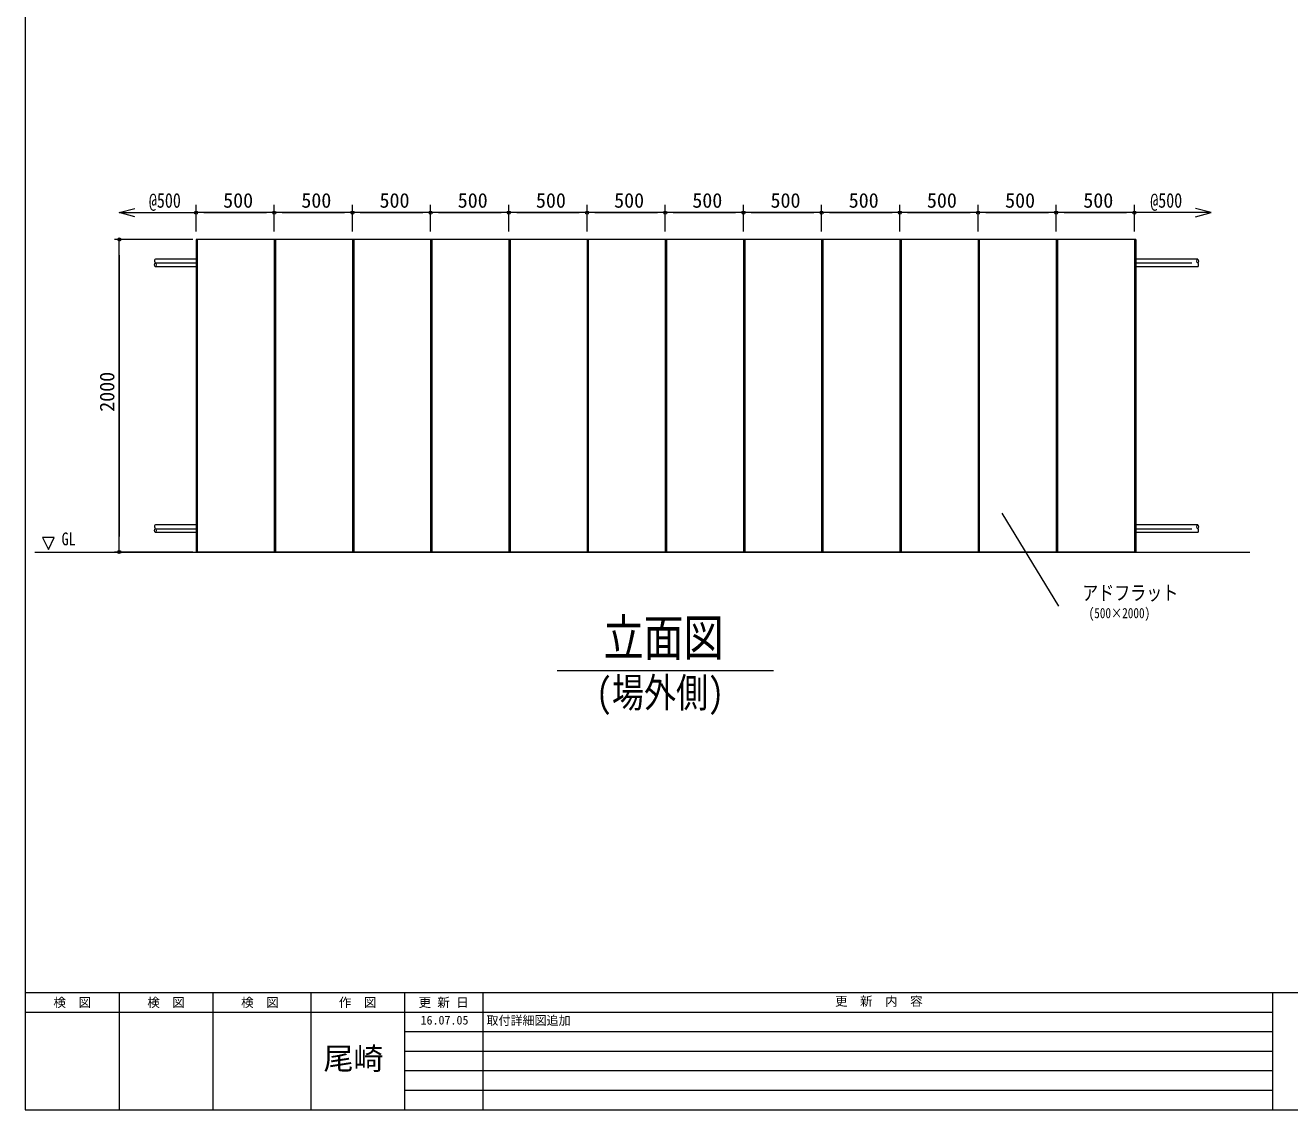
# Model space of a CAD drawing. Units: millimetres, scale not verified. Extents: x -10062 to 10062, y -6938 to 6938.
# Drawn here: x -10062 to -1978, y -6938 to 0 of the extents above; entities that cross this region are included whole.
import ezdxf
from ezdxf.enums import TextEntityAlignment as Align

# ---------------------------------------------------------------- set-up
doc = ezdxf.new("R2010")
doc.units = ezdxf.units.MM
doc.header["$LTSCALE"] = 40
doc.header["$PDMODE"] = 32
doc.header["$PDSIZE"] = 20
doc.linetypes.add('DOUBLE_CHAIN2', pattern=[12.8, 9, -1, 0.6, -0.6, 0.6, -1])
for name, color, linetype, lineweight in [('0-0_(2m)標準ｱﾄﾞﾌﾗッﾄ', 7, 'Continuous', 9), ('0-1_0', 4, 'Continuous', 9), ('1-1_dim', 7, 'Continuous', 9), ('1-4_text', 7, 'Continuous', 9), ('1-5_ｱﾄﾞﾌﾗッﾄ', 7, 'Continuous', 9), ('1-8_仮囲い', 7, 'Continuous', 9), ('1-9_図面枠', 7, 'Continuous', 9)]:
    doc.layers.add(name, color=color, linetype=linetype, lineweight=lineweight)
doc.styles.add('ＭＳ ゴシック', font='')
doc.styles.get('ＭＳ ゴシック').set_extended_font_data('MS Gothic')

msp = doc.modelspace()

# ---------------------------------------------------------------- linework, layer by layer
at = {"layer": '0-0_(2m)標準ｱﾄﾞﾌﾗッﾄ'}
for p, q in [((-10062.5, 6937.5), (-10062.5, -6937.5)), ((-8962.5, -1370.16), (-8962.5, -3370.16)), ((-8470.5, -1370.16), (-8470.5, -3370.16)), ((-8462.5, -1370.16), (-8462.5, -3370.16)), ((-8462.5, -1370.16), (-8462.5, -3370.16)), ((-7970.5, -1370.16), (-7970.5, -3370.16)), ((-7962.5, -1370.16), (-7962.5, -3370.16)), ((-7962.5, -1370.16), (-7962.5, -3370.16)), ((-7470.5, -1370.16), (-7470.5, -3370.16)), ((-7462.5, -1370.16), (-7462.5, -3370.16)), ((-7462.5, -1370.16), (-7462.5, -3370.16)), ((-6970.5, -1370.16), (-6970.5, -3370.16)), ((-6962.5, -1370.16), (-6962.5, -3370.16)), ((-6962.5, -1370.16), (-6962.5, -3370.16)), ((-6470.5, -1370.16), (-6470.5, -3370.16)), ((-6462.5, -1370.16), (-6462.5, -3370.16)), ((-6462.5, -1370.16), (-6462.5, -3370.16)), ((-5970.5, -1370.16), (-5970.5, -3370.16)), ((-5962.5, -1370.16), (-5962.5, -3370.16)), ((-5962.5, -1370.16), (-5962.5, -3370.16)), ((-5470.5, -1370.16), (-5470.5, -3370.16)), ((-5462.5, -1370.16), (-5462.5, -3370.16)), ((-5462.5, -1370.16), (-5462.5, -3370.16)), ((-4970.5, -1370.16), (-4970.5, -3370.16)), ((-4962.5, -1370.16), (-4962.5, -3370.16)), ((-4962.5, -1370.16), (-4962.5, -3370.16)), ((-4470.5, -1370.16), (-4470.5, -3370.16)), ((-4462.5, -1370.16), (-4462.5, -3370.16)), ((-4462.5, -1370.16), (-4462.5, -3370.16)), ((-3970.5, -1370.16), (-3970.5, -3370.16)), ((-3962.5, -1370.16), (-3962.5, -3370.16)), ((-3962.5, -1370.16), (-3962.5, -3370.16)), ((-3470.5, -1370.16), (-3470.5, -3370.16)), ((-3462.5, -1370.16), (-3462.5, -3370.16)), ((-3462.5, -1370.16), (-3462.5, -3370.16)), ((-2970.5, -1370.16), (-2970.5, -3370.16)), ((-2962.5, -1370.16), (-2962.5, -3370.16)), ((-8462.5, -3370.16), (-8970.5, -3370.16)), ((-7962.5, -3370.16), (-8470.5, -3370.16)), ((-7462.5, -3370.16), (-7970.5, -3370.16)), ((-6962.5, -3370.16), (-7470.5, -3370.16)), ((-6462.5, -3370.16), (-6970.5, -3370.16)), ((-5962.5, -3370.16), (-6470.5, -3370.16)), ((-5462.5, -3370.16), (-5970.5, -3370.16)), ((-4962.5, -3370.16), (-5470.5, -3370.16)), ((-4462.5, -3370.16), (-4970.5, -3370.16)), ((-3962.5, -3370.16), (-4470.5, -3370.16)), ((-3462.5, -3370.16), (-3970.5, -3370.16)), ((-2962.5, -3370.16), (-3470.5, -3370.16))]:
    msp.add_line(p, q, dxfattribs=at)
for points in [[(-8462.5, -1370.16), (-8970.5, -1370.16), (-8970.5, -3370.16)], [(-7962.5, -1370.16), (-8470.5, -1370.16), (-8470.5, -3370.16)], [(-7462.5, -1370.16), (-7970.5, -1370.16), (-7970.5, -3370.16)], [(-6962.5, -1370.16), (-7470.5, -1370.16), (-7470.5, -3370.16)], [(-6462.5, -1370.16), (-6970.5, -1370.16), (-6970.5, -3370.16)], [(-5962.5, -1370.16), (-6470.5, -1370.16), (-6470.5, -3370.16)], [(-5462.5, -1370.16), (-5970.5, -1370.16), (-5970.5, -3370.16)], [(-4962.5, -1370.16), (-5470.5, -1370.16), (-5470.5, -3370.16)], [(-4462.5, -1370.16), (-4970.5, -1370.16), (-4970.5, -3370.16)], [(-3962.5, -1370.16), (-4470.5, -1370.16), (-4470.5, -3370.16)], [(-3462.5, -1370.16), (-3970.5, -1370.16), (-3970.5, -3370.16)], [(-2962.5, -1370.16), (-3470.5, -1370.16), (-3470.5, -3370.16)]]:
    msp.add_lwpolyline(points, dxfattribs=at)
at = {"layer": '0-1_0', "lineweight": 5}
for p, q in [((-9461.66, -1198.54), (-9361.66, -1198.54)), ((-9361.66, -1198.54), (-8970.5, -1198.54)), ((-8970.5, -1320.16), (-8970.5, -1148.54)), ((-8470.5, -1198.54), (-8970.5, -1198.54)), ((-8920.5, -1198.54), (-8520.5, -1198.54)), ((-8470.5, -1320.16), (-8470.5, -1148.54)), ((-8470.5, -1320.16), (-8470.5, -1148.54)), ((-7970.5, -1198.54), (-8470.5, -1198.54)), ((-8420.5, -1198.54), (-8020.5, -1198.54)), ((-7970.5, -1320.16), (-7970.5, -1148.54)), ((-7970.5, -1320.16), (-7970.5, -1148.54)), ((-7470.5, -1198.54), (-7970.5, -1198.54)), ((-7920.5, -1198.54), (-7520.5, -1198.54)), ((-7470.5, -1320.16), (-7470.5, -1148.54)), ((-7470.5, -1320.16), (-7470.5, -1148.54)), ((-6970.5, -1198.54), (-7470.5, -1198.54)), ((-7420.5, -1198.54), (-7020.5, -1198.54)), ((-6970.5, -1320.16), (-6970.5, -1148.54)), ((-6970.5, -1320.16), (-6970.5, -1148.54)), ((-6470.5, -1198.54), (-6970.5, -1198.54)), ((-6920.5, -1198.54), (-6520.5, -1198.54)), ((-6470.5, -1320.16), (-6470.5, -1148.54)), ((-6470.5, -1320.16), (-6470.5, -1148.54)), ((-5970.5, -1198.54), (-6470.5, -1198.54)), ((-6420.5, -1198.54), (-6020.5, -1198.54)), ((-5970.5, -1320.16), (-5970.5, -1148.54)), ((-5970.5, -1320.16), (-5970.5, -1148.54)), ((-5470.5, -1198.54), (-5970.5, -1198.54)), ((-5920.5, -1198.54), (-5520.5, -1198.54)), ((-5470.5, -1320.16), (-5470.5, -1148.54)), ((-5470.5, -1320.16), (-5470.5, -1148.54)), ((-4970.5, -1198.54), (-5470.5, -1198.54)), ((-5420.5, -1198.54), (-5020.5, -1198.54)), ((-4970.5, -1320.16), (-4970.5, -1148.54)), ((-4970.5, -1320.16), (-4970.5, -1148.54)), ((-4470.5, -1198.54), (-4970.5, -1198.54)), ((-4920.5, -1198.54), (-4520.5, -1198.54)), ((-4470.5, -1320.16), (-4470.5, -1148.54)), ((-4470.5, -1320.16), (-4470.5, -1148.54)), ((-3970.5, -1198.54), (-4470.5, -1198.54)), ((-4420.5, -1198.54), (-4020.5, -1198.54)), ((-3970.5, -1320.16), (-3970.5, -1148.54)), ((-3970.5, -1320.16), (-3970.5, -1148.54)), ((-3470.5, -1198.54), (-3970.5, -1198.54)), ((-3920.5, -1198.54), (-3520.5, -1198.54)), ((-3470.5, -1320.16), (-3470.5, -1148.54)), ((-3470.5, -1320.16), (-3470.5, -1148.54)), ((-2970.5, -1198.54), (-3470.5, -1198.54)), ((-3420.5, -1198.54), (-3020.5, -1198.54)), ((-2970.5, -1320.16), (-2970.5, -1148.54)), ((-2579.34, -1198.54), (-2970.5, -1198.54)), ((-2479.34, -1198.54), (-2579.34, -1198.54)), ((-2562.68, -3195.94), (-2562.68, -3196.24))]:
    msp.add_line(p, q, dxfattribs=at)
for points in [[(-9361.66, -1225.34), (-9461.66, -1198.54), (-9361.66, -1171.75)], [(-2579.34, -1225.34), (-2479.34, -1198.54), (-2579.34, -1171.75)]]:
    msp.add_lwpolyline(points, dxfattribs=at)
msp.add_lwpolyline([(-9876.92, -3277.74), (-9951.92, -3277.74), (-9914.42, -3352.74)], close=True, dxfattribs=at)
msp.add_lwpolyline([(-9876.92, -3277.74), (-9951.92, -3277.74), (-9914.42, -3352.74)], close=True, dxfattribs=at)
for centre, start_param, end_param in [((-9230.63, -1508.31), 0.0111582, 3.207509), ((-2566.12, -1532.6), 3.1527508, 6.3491017), ((-9230.63, -3208.31), 0.0111582, 3.207509), ((-2566.12, -3232.59), 3.1527508, 6.3491017)]:
    msp.add_ellipse(centre, major_axis=(0, 12.15), ratio=0.448691, start_param=start_param, end_param=end_param, dxfattribs=at)
for centre, major_axis in [((-9230.69, -1532.6), (0, 12.15)), ((-2566.06, -1508.31), (0, -12.15)), ((-9230.69, -3232.59), (0, 12.15)), ((-2566.06, -3208.31), (0, -12.15))]:
    msp.add_ellipse(centre, major_axis=major_axis, ratio=0.448691, dxfattribs=at)
at = {"layer": '0-1_0'}
for p in [(-8970.5, -1198.54), (-8470.5, -1198.54), (-7970.5, -1198.54), (-7470.5, -1198.54), (-6970.5, -1198.54), (-6470.5, -1198.54), (-5970.5, -1198.54), (-5470.5, -1198.54), (-4970.5, -1198.54), (-4470.5, -1198.54), (-3970.5, -1198.54), (-3470.5, -1198.54), (-2970.5, -1198.54)]:
    msp.add_point(p, dxfattribs=at)
at = {"layer": '1-1_dim'}
for p, q in [((-8990.5, -1370.16), (-9491.66, -1370.16)), ((-9461.66, -3370.16), (-9461.66, -1370.16)), ((-9461.66, -1470.16), (-9461.66, -3270.16)), ((-8990.5, -3370.16), (-9491.66, -3370.16))]:
    msp.add_line(p, q, dxfattribs=at)
for p in [(-9461.66, -1370.16), (-9461.66, -3370.16)]:
    msp.add_point(p, dxfattribs=at)
at = {"layer": '1-4_text'}
msp.add_line((-6662.61, -4126.73), (-5278.39, -4126.73), dxfattribs=at)
at = {"layer": '1-5_ｱﾄﾞﾌﾗッﾄ'}
msp.add_line((-10001.37, -3370.16), (-2232.14, -3370.16), dxfattribs=at)
at = {"layer": '1-8_仮囲い', "linetype": 'DOUBLE_CHAIN2'}
for p, q in [((-9230.84, -1520.45), (-8970.5, -1520.45)), ((-2962.5, -1520.45), (-2565.92, -1520.45)), ((-9230.84, -3220.45), (-8970.5, -3220.45)), ((-2963.06, -3220.47), (-2566.48, -3220.47))]:
    msp.add_line(p, q, dxfattribs=at)
at = {"layer": '1-8_仮囲い'}
for p, q in [((-8970.5, -1496.16), (-9230.69, -1496.16)), ((-2566.06, -1496.16), (-2962.5, -1496.16)), ((-8970.5, -1544.76), (-9230.69, -1544.76)), ((-2566.06, -1544.76), (-2962.5, -1544.76)), ((-8970.5, -3196.16), (-9230.69, -3196.16)), ((-2566.06, -3196.16), (-2962.5, -3196.16)), ((-8970.5, -3244.76), (-9230.69, -3244.76)), ((-2566.06, -3244.76), (-2962.5, -3244.76))]:
    msp.add_line(p, q, dxfattribs=at)
at = {"layer": '1-9_図面枠'}
for p, q in [((-3454.26, -3715.94), (-3816.04, -3122.05)), ((-10062.5, -6187.5), (10062.5, -6187.5)), ((-9462.5, -6187.5), (-9462.5, -6937.5)), ((-8862.5, -6187.5), (-8862.5, -6937.5)), ((-8237.5, -6187.5), (-8237.5, -6937.5)), ((-7637.5, -6187.5), (-7637.5, -6937.5)), ((-7137.5, -6187.5), (-7137.5, -6937.5)), ((-2087.5, -6187.5), (-2087.5, -6937.5)), ((-10062.5, -6312.5), (-2087.5, -6312.5)), ((-7637.5, -6437.5), (-2087.5, -6437.5)), ((-7637.5, -6562.5), (-2087.5, -6562.5)), ((-7637.5, -6687.5), (-2087.5, -6687.5)), ((-7637.5, -6812.5), (-2087.5, -6812.5))]:
    msp.add_line(p, q, dxfattribs=at)
msp.add_lwpolyline([(-10062.5, -6937.5), (10062.5, -6937.5), (10062.5, 6937.5), (-10062.5, 6937.5)], dxfattribs=at)

# ---------------------------------------------------------------- texts
at = {"layer": '0-1_0', "color": 2, "style": 'ＭＳ ゴシック', "width": 0.8}
for p in [(-9272.12, -1195.34), (-2869.35, -1195.34)]:
    msp.add_text('@500', height=93.84, dxfattribs=at).set_placement(p, align=Align.BOTTOM_LEFT)
at = {"layer": '0-1_0', "color": 2, "style": 'ＭＳ ゴシック'}
for p in [(-8797.3, -1195.34), (-8297.3, -1195.34), (-7797.3, -1195.34), (-7297.3, -1195.34), (-6797.3, -1195.34), (-6297.3, -1195.34), (-5797.3, -1195.34), (-5297.3, -1195.34), (-4797.3, -1195.34), (-4297.3, -1195.34), (-3797.3, -1195.34), (-3297.3, -1195.34)]:
    msp.add_text('500', height=93.84, dxfattribs=at).set_placement(p, align=Align.BOTTOM_LEFT)
at = {"layer": '1-1_dim', "color": 2, "style": 'ＭＳ ゴシック'}
msp.add_text('2000', height=93.84, rotation=90, dxfattribs=at).set_placement((-9464.86, -2472.56), align=Align.BOTTOM_LEFT)
at = {"layer": '1-4_text', "style": 'ＭＳ ゴシック', "width": 0.8}
for s, height, p in [('GL', 82.11, (-9830.23, -3351.5)), ('GL', 82.11, (-9830.23, -3351.5)), ('アドフラット', 93.84, (-3304.43, -3706.08)), ('立面図', 234.6, (-6365.21, -4104.91)), ('(500×2000)', 65.69, (-3263.04, -3812.7)), ('(場外側)', 187.7, (-6413.17, -4419.5))]:
    msp.add_text(s, height=height, dxfattribs=at).set_placement(p, align=Align.BOTTOM_LEFT)
at = {"layer": '1-9_図面枠', "style": 'ＭＳ ゴシック'}
for s, height, p in [('検\u3000図', 58.65, (-9882.5, -6298)), ('検\u3000図', 58.65, (-9282.5, -6298)), ('検\u3000図', 58.65, (-8682.5, -6298)), ('作\u3000図', 58.65, (-8057.5, -6298)), ('更 新 日', 58.65, (-7547.5, -6298)), ('更\u3000新\u3000内\u3000容', 58.65, (-4884.87, -6290.32)), ('16.07.05', 56.3, (-7535.21, -6409.45)), ('取付詳細図追加', 56.3, (-7113.46, -6411.84)), ('尾崎', 140.8, (-8155.68, -6723.04))]:
    msp.add_text(s, height=height, dxfattribs=at).set_placement(p, align=Align.BOTTOM_LEFT)

doc.saveas('drawing.dxf')
